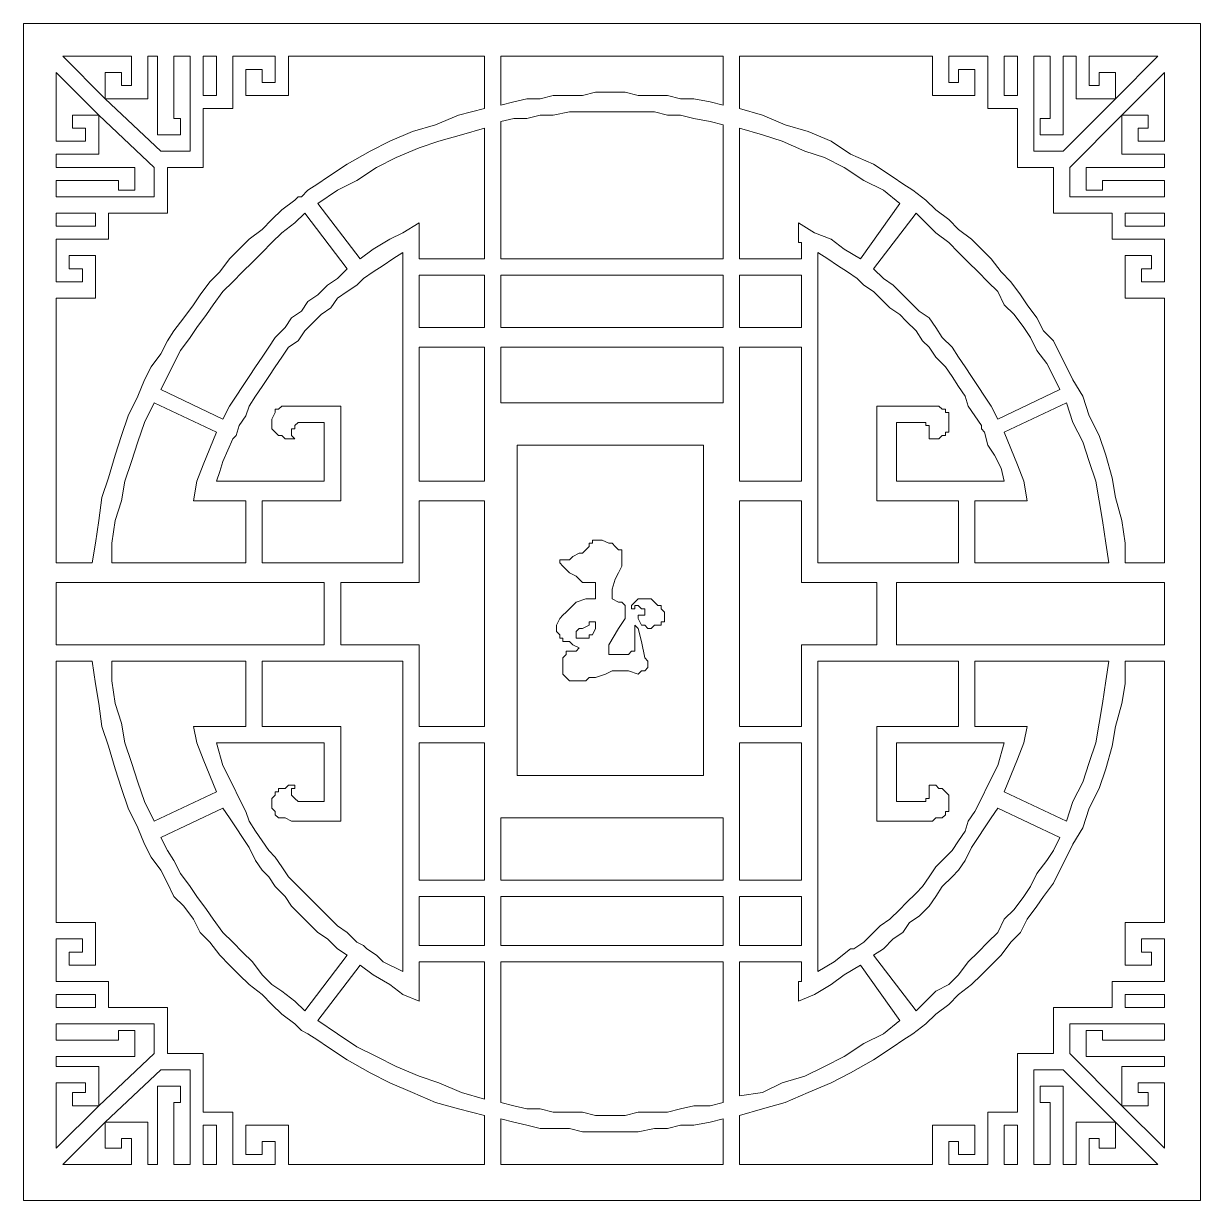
# Model space of a CAD drawing. Extents: x -66030 to 95157, y -13132 to 45879.
# Drawn here: x -37307 to -35901, y 14052 to 15458 of the extents above; entities that cross this region are included whole.
import ezdxf

# ---------------------------------------------------------------- set-up
doc = ezdxf.new("R2010")
doc.units = 0
doc.header["$LTSCALE"] = 100
doc.header["$MEASUREMENT"] = 0
doc.layers.get('0').update_dxf_attribs({"linetype": 'CONTINUOUS'})

msp = doc.modelspace()

# ---------------------------------------------------------------- linework, layer by layer
at = {"lineweight": 0}
for points in [[(-37307, 15457.9), (-35900.9, 15457.9), (-35900.9, 14051.8), (-37307, 14051.8), (-37307, 15457.9)], [(-37135.1, 15286.1), (-37135.1, 15231.4), (-37135.1, 15231.4), (-37205.4, 15231.4), (-37205.4, 15200.1), (-37267.9, 15200.1), (-37267.9, 15149.4), (-37236.7, 15149.4), (-37236.7, 15165), (-37252.3, 15165), (-37252.3, 15180.6), (-37221.1, 15180.6), (-37221.1, 15180.6), (-37221.1, 15129.8), (-37221.1, 15129.8), (-37221.1, 15129.8), (-37267.9, 15129.8), (-37267.9, 14813.4), (-37225, 14813.4), (-37221.1, 14836.9), (-37217.2, 14864.2), (-37213.3, 14891.6), (-37205.4, 14915), (-37197.6, 14942.3), (-37189.8, 14965.8), (-37182, 14989.2), (-37170.3, 15012.6), (-37170.3, 15012.6), (-37162.5, 15032.2), (-37162.5, 15032.2), (-37154.7, 15047.8), (-37143, 15063.4), (-37135.1, 15079), (-37127.3, 15090.8), (-37115.6, 15106.4), (-37103.9, 15122), (-37096.1, 15133.7), (-37084.4, 15149.4), (-37072.6, 15161.1), (-37060.9, 15176.7), (-37049.2, 15188.4), (-37037.5, 15200.1), (-37021.9, 15211.8), (-37010.2, 15223.6), (-36998.4, 15235.3), (-36982.8, 15247), (-36982.8, 15247), (-36978.9, 15250.9), (-36975, 15250.9), (-36967.2, 15258.7), (-36967.2, 15258.7), (-36955.5, 15266.5), (-36943.7, 15274.3), (-36920.3, 15290), (-36893, 15305.6), (-36869.5, 15317.3), (-36842.2, 15329), (-36814.9, 15336.8), (-36787.5, 15348.6), (-36756.3, 15356.4), (-36756.3, 15418.9), (-36990.6, 15418.9), (-36990.6, 15372), (-36990.6, 15372), (-36990.6, 15372), (-37041.4, 15372), (-37041.4, 15372), (-37041.4, 15403.2), (-37021.9, 15403.2), (-37021.9, 15387.6), (-37006.2, 15387.6), (-37006.2, 15418.9), (-37057, 15418.9), (-37057, 15356.4), (-37092.2, 15356.4), (-37092.2, 15286.1), (-37092.2, 15286.1), (-37135.1, 15286.1)], [(-37260.1, 15418.9), (-37178.1, 15418.9), (-37178.1, 15383.7), (-37189.8, 15383.7), (-37189.8, 15399.3), (-37209.4, 15399.3), (-37209.4, 15368.1), (-37260.1, 15418.9)], [(-37158.6, 15418.9), (-37146.9, 15418.9), (-37146.9, 15325.1), (-37119.5, 15325.1), (-37119.5, 15344.6), (-37127.3, 15344.6), (-37127.3, 15418.9), (-37107.8, 15418.9), (-37107.8, 15305.6), (-37143, 15305.6), (-37209.4, 15368.1), (-37158.6, 15368.1), (-37158.6, 15418.9)], [(-37092.2, 15418.9), (-37076.6, 15418.9), (-37076.6, 15372), (-37092.2, 15372), (-37092.2, 15418.9)], [(-36471.1, 15418.9), (-36471.1, 15360.3), (-36486.8, 15364.2), (-36506.3, 15368.1), (-36521.9, 15368.1), (-36537.5, 15372), (-36553.2, 15372), (-36572.7, 15372), (-36588.3, 15375.9), (-36607.8, 15375.9), (-36623.5, 15375.9), (-36639.1, 15372), (-36654.7, 15372), (-36674.2, 15372), (-36689.9, 15368.1), (-36705.5, 15368.1), (-36721.1, 15364.2), (-36736.7, 15360.3), (-36736.7, 15418.9), (-36471.1, 15418.9)], [(-36076.6, 15286.1), (-36076.6, 15231.4), (-36076.6, 15231.4), (-36006.3, 15231.4), (-36006.3, 15200.1), (-35943.8, 15200.1), (-35943.8, 15149.4), (-35971.2, 15149.4), (-35971.2, 15165), (-35959.4, 15165), (-35959.4, 15180.6), (-35990.7, 15180.6), (-35990.7, 15180.6), (-35990.7, 15129.8), (-35990.7, 15129.8), (-35990.7, 15129.8), (-35943.8, 15129.8), (-35943.8, 14813.4), (-35990.7, 14813.4), (-35990.7, 14836.9), (-35994.6, 14864.2), (-36002.4, 14891.6), (-36006.3, 14915), (-36014.1, 14942.3), (-36021.9, 14965.8), (-36033.7, 14989.2), (-36041.5, 15012.6), (-36041.5, 15012.6), (-36053.2, 15032.2), (-36053.2, 15032.2), (-36061, 15047.8), (-36068.8, 15063.4), (-36076.6, 15079), (-36088.3, 15090.8), (-36096.2, 15106.4), (-36107.9, 15122), (-36115.7, 15133.7), (-36127.4, 15149.4), (-36139.1, 15161.1), (-36150.8, 15176.7), (-36162.6, 15188.4), (-36174.3, 15200.1), (-36189.9, 15211.8), (-36201.6, 15223.6), (-36217.2, 15235.3), (-36229, 15247), (-36229, 15247), (-36244.6, 15258.7), (-36244.6, 15258.7), (-36256.3, 15266.5), (-36268, 15274.3), (-36291.5, 15290), (-36318.8, 15301.7), (-36342.2, 15317.3), (-36369.6, 15329), (-36396.9, 15336.8), (-36424.3, 15348.6), (-36451.6, 15356.4), (-36451.6, 15418.9), (-36221.1, 15418.9), (-36221.1, 15372), (-36221.1, 15372), (-36221.1, 15372), (-36170.4, 15372), (-36170.4, 15372), (-36170.4, 15403.2), (-36189.9, 15403.2), (-36189.9, 15387.6), (-36201.6, 15387.6), (-36201.6, 15418.9), (-36154.7, 15418.9), (-36154.7, 15356.4), (-36119.6, 15356.4), (-36119.6, 15286.1), (-36119.6, 15286.1), (-36076.6, 15286.1)], [(-36135.2, 15418.9), (-36119.6, 15418.9), (-36119.6, 15372), (-36135.2, 15372), (-36135.2, 15418.9)], [(-36100.1, 15418.9), (-36080.5, 15418.9), (-36080.5, 15344.6), (-36092.2, 15344.6), (-36092.2, 15325.1), (-36064.9, 15325.1), (-36064.9, 15418.9), (-36049.3, 15418.9), (-36049.3, 15368.1), (-36002.4, 15368.1), (-36064.9, 15305.6), (-36100.1, 15305.6), (-36100.1, 15418.9)], [(-36033.7, 15418.9), (-35951.6, 15418.9), (-36002.4, 15368.1), (-36002.4, 15399.3), (-36021.9, 15399.3), (-36021.9, 15383.7), (-36033.7, 15383.7), (-36033.7, 15418.9)], [(-37267.9, 15399.3), (-37267.9, 15317.3), (-37232.8, 15317.3), (-37232.8, 15332.9), (-37248.4, 15332.9), (-37248.4, 15348.6), (-37217.2, 15348.6), (-37267.9, 15399.3)], [(-35943.8, 15399.3), (-35943.8, 15317.3), (-35975.1, 15317.3), (-35975.1, 15332.9), (-35963.4, 15332.9), (-35963.4, 15348.6), (-35994.6, 15348.6), (-35943.8, 15399.3)], [(-37267.9, 15250.9), (-37267.9, 15270.4), (-37193.7, 15270.4), (-37193.7, 15258.7), (-37174.2, 15258.7), (-37174.2, 15286.1), (-37267.9, 15286.1), (-37267.9, 15301.7), (-37217.2, 15301.7), (-37217.2, 15348.6), (-37150.8, 15286.1), (-37150.8, 15250.9), (-37267.9, 15250.9)], [(-36736.7, 15340.7), (-36736.7, 15176.7), (-36471.1, 15176.7), (-36471.1, 15336.8), (-36486.8, 15340.7), (-36506.3, 15344.6), (-36521.9, 15348.6), (-36537.5, 15348.6), (-36553.2, 15352.5), (-36572.7, 15352.5), (-36588.3, 15352.5), (-36607.8, 15352.5), (-36623.5, 15352.5), (-36639.1, 15352.5), (-36654.7, 15352.5), (-36674.2, 15348.6), (-36689.9, 15348.6), (-36705.5, 15344.6), (-36721.1, 15344.6), (-36736.7, 15340.7)], [(-35943.8, 15270.4), (-35943.8, 15250.9), (-36057.1, 15250.9), (-36057.1, 15286.1), (-35994.6, 15348.6), (-35994.6, 15301.7), (-35943.8, 15301.7), (-35943.8, 15286.1), (-36037.6, 15286.1), (-36037.6, 15258.7), (-36018, 15258.7), (-36018, 15270.4), (-35943.8, 15270.4)], [(-36834.4, 15200.1), (-36834.4, 15200.1), (-36834.4, 15176.7), (-36756.3, 15176.7), (-36756.3, 15332.9), (-36783.6, 15325.1), (-36810.9, 15317.3), (-36834.4, 15309.5), (-36861.7, 15297.8), (-36885.2, 15286.1), (-36908.6, 15270.4), (-36932, 15258.7), (-36955.5, 15243.1), (-36904.7, 15176.7), (-36889.1, 15188.4), (-36869.5, 15200.1), (-36853.9, 15207.9), (-36834.4, 15219.7), (-36834.4, 15200.1)], [(-36307.1, 15176.7), (-36260.2, 15243.1), (-36279.7, 15258.7), (-36303.2, 15270.4), (-36326.6, 15286.1), (-36350, 15297.8), (-36373.5, 15305.6), (-36400.8, 15317.3), (-36424.3, 15325.1), (-36451.6, 15332.9), (-36451.6, 15176.7), (-36377.4, 15176.7), (-36377.4, 15196.2), (-36381.3, 15196.2), (-36381.3, 15219.7), (-36361.8, 15207.9), (-36342.2, 15200.1), (-36326.6, 15188.4), (-36307.1, 15176.7)], [(-37267.9, 15231.4), (-37267.9, 15215.8), (-37221.1, 15215.8), (-37221.1, 15231.4), (-37267.9, 15231.4)], [(-36971.1, 15231.4), (-36920.3, 15165), (-36932, 15153.3), (-36943.7, 15145.4), (-36955.5, 15133.7), (-36967.2, 15125.9), (-36975, 15114.2), (-36986.7, 15106.4), (-36994.5, 15094.7), (-37006.2, 15082.9), (-37014.1, 15071.2), (-37021.9, 15059.5), (-37029.7, 15047.8), (-37037.5, 15036.1), (-37045.3, 15024.4), (-37053.1, 15012.6), (-37060.9, 15000.9), (-37068.7, 14985.3), (-37143, 15020.5), (-37135.1, 15036.1), (-37127.3, 15051.7), (-37119.5, 15067.3), (-37107.8, 15082.9), (-37100, 15094.7), (-37088.3, 15110.3), (-37080.5, 15122), (-37068.7, 15137.6), (-37057, 15149.4), (-37045.3, 15161.1), (-37033.6, 15172.8), (-37021.9, 15184.5), (-37010.2, 15196.2), (-36998.4, 15207.9), (-36982.8, 15219.7), (-36971.1, 15231.4)], [(-36068.8, 15020.5), (-36143, 14985.3), (-36150.8, 15000.9), (-36158.7, 15012.6), (-36166.5, 15024.4), (-36174.3, 15036.1), (-36182.1, 15047.8), (-36189.9, 15059.5), (-36197.7, 15071.2), (-36209.4, 15082.9), (-36217.2, 15094.7), (-36225.1, 15106.4), (-36236.8, 15114.2), (-36248.5, 15125.9), (-36256.3, 15133.7), (-36268, 15145.4), (-36279.7, 15153.3), (-36291.5, 15165), (-36240.7, 15231.4), (-36229, 15219.7), (-36217.2, 15207.9), (-36201.6, 15196.2), (-36189.9, 15184.5), (-36178.2, 15172.8), (-36166.5, 15161.1), (-36154.7, 15149.4), (-36143, 15137.6), (-36135.2, 15122), (-36123.5, 15110.3), (-36111.8, 15094.7), (-36104, 15082.9), (-36096.2, 15067.3), (-36084.4, 15051.7), (-36076.6, 15036.1), (-36068.8, 15020.5)], [(-35943.8, 15231.4), (-35943.8, 15215.8), (-35990.7, 15215.8), (-35990.7, 15231.4), (-35943.8, 15231.4)], [(-36853.9, 14813.4), (-36853.9, 15184.5), (-36865.6, 15176.7), (-36877.3, 15168.9), (-36889.1, 15161.1), (-36900.8, 15153.3), (-36908.6, 15145.4), (-36908.6, 15145.4), (-36920.3, 15137.6), (-36932, 15129.8), (-36939.8, 15118.1), (-36951.6, 15110.3), (-36959.4, 15102.5), (-36971.1, 15090.8), (-36978.9, 15079), (-36990.6, 15071.2), (-36998.4, 15059.5), (-37006.2, 15047.8), (-37014.1, 15036.1), (-37021.9, 15024.4), (-37029.7, 15012.6), (-37037.5, 15000.9), (-37041.4, 14989.2), (-37049.2, 14977.5), (-37049.2, 14977.5), (-37053.1, 14965.8), (-37057, 14961.9), (-37057, 14961.9), (-37068.7, 14934.5), (-37072.6, 14922.8), (-37076.6, 14911.1), (-36947.7, 14911.1), (-36947.7, 14981.4), (-36978.9, 14981.4), (-36978.9, 14981.4), (-36982.8, 14977.5), (-36982.8, 14977.5), (-36982.8, 14973.6), (-36986.7, 14973.6), (-36986.7, 14969.7), (-36986.7, 14965.8), (-36982.8, 14961.9), (-36982.8, 14961.9), (-36986.7, 14961.9), (-36990.6, 14961.9), (-36994.5, 14961.9), (-36998.4, 14965.8), (-37002.3, 14965.8), (-37002.3, 14965.8), (-37006.2, 14969.7), (-37006.2, 14969.7), (-37010.2, 14973.6), (-37010.2, 14977.5), (-37010.2, 14981.4), (-37010.2, 14985.3), (-37010.2, 14985.3), (-37006.2, 14993.1), (-37006.2, 14993.1), (-37006.2, 14997), (-37002.3, 14997), (-36998.4, 15000.9), (-36994.5, 15000.9), (-36986.7, 15000.9), (-36986.7, 15000.9), (-36986.7, 15000.9), (-36986.7, 15000.9), (-36986.7, 15000.9), (-36947.7, 15000.9), (-36947.7, 15000.9), (-36928.1, 15000.9), (-36928.1, 15000.9), (-36928.1, 14981.4), (-36928.1, 14911.1), (-36928.1, 14903.3), (-36928.1, 14887.7), (-37021.9, 14887.7), (-37021.9, 14813.4), (-36853.9, 14813.4)], [(-36287.5, 15000.9), (-36283.6, 15000.9), (-36264.1, 15000.9), (-36225.1, 15000.9), (-36225.1, 15000.9), (-36225.1, 15000.9), (-36221.1, 15000.9), (-36221.1, 15000.9), (-36217.2, 15000.9), (-36213.3, 15000.9), (-36209.4, 14997), (-36205.5, 14997), (-36205.5, 14993.1), (-36201.6, 14993.1), (-36201.6, 14989.2), (-36201.6, 14985.3), (-36201.6, 14981.4), (-36201.6, 14977.5), (-36201.6, 14973.6), (-36201.6, 14969.7), (-36205.5, 14969.7), (-36205.5, 14965.8), (-36209.4, 14965.8), (-36209.4, 14965.8), (-36213.3, 14961.9), (-36217.2, 14961.9), (-36221.1, 14961.9), (-36225.1, 14961.9), (-36225.1, 14961.9), (-36225.1, 14965.8), (-36225.1, 14969.7), (-36225.1, 14973.6), (-36225.1, 14973.6), (-36225.1, 14977.5), (-36229, 14977.5), (-36229, 14981.4), (-36232.9, 14981.4), (-36264.1, 14981.4), (-36264.1, 14911.1), (-36135.2, 14911.1), (-36139.1, 14926.7), (-36146.9, 14942.3), (-36154.7, 14954.1), (-36158.7, 14969.7), (-36158.7, 14969.7), (-36162.6, 14973.6), (-36162.6, 14977.5), (-36162.6, 14977.5), (-36170.4, 14989.2), (-36178.2, 15000.9), (-36182.1, 15012.6), (-36189.9, 15024.4), (-36197.7, 15036.1), (-36205.5, 15047.8), (-36217.2, 15059.5), (-36225.1, 15071.2), (-36232.9, 15079), (-36240.7, 15090.8), (-36252.4, 15102.5), (-36260.2, 15110.3), (-36271.9, 15118.1), (-36283.6, 15129.8), (-36291.5, 15137.6), (-36303.2, 15145.4), (-36303.2, 15145.4), (-36307.1, 15149.4), (-36311, 15153.3), (-36311, 15153.3), (-36322.7, 15161.1), (-36334.4, 15168.9), (-36346.1, 15176.7), (-36357.9, 15184.5), (-36357.9, 14813.4), (-36189.9, 14813.4), (-36189.9, 14887.7), (-36287.5, 14887.7), (-36287.5, 14903.3), (-36287.5, 14911.1), (-36287.5, 15000.9)], [(-36834.4, 15094.7), (-36760.2, 15094.7), (-36756.3, 15094.7), (-36756.3, 15157.2), (-36834.4, 15157.2), (-36834.4, 15094.7)], [(-36666.4, 15094.7), (-36471.1, 15094.7), (-36471.1, 15157.2), (-36736.7, 15157.2), (-36736.7, 15094.7), (-36666.4, 15094.7)], [(-36451.6, 15094.7), (-36377.4, 15094.7), (-36377.4, 15157.2), (-36451.6, 15157.2), (-36451.6, 15094.7)], [(-36834.4, 14911.1), (-36756.3, 14911.1), (-36756.3, 15071.2), (-36760.2, 15071.2), (-36834.4, 15071.2), (-36834.4, 14911.1)], [(-36471.1, 15071.2), (-36666.4, 15071.2), (-36736.7, 15071.2), (-36736.7, 15004.8), (-36471.1, 15004.8), (-36471.1, 15071.2)], [(-36451.6, 14911.1), (-36377.4, 14911.1), (-36377.4, 15071.2), (-36451.6, 15071.2), (-36451.6, 14911.1)], [(-37201.5, 14813.4), (-37041.4, 14813.4), (-37041.4, 14887.7), (-37084.4, 14887.7), (-37096.1, 14887.7), (-37103.9, 14887.7), (-37100, 14911.1), (-37092.2, 14930.6), (-37084.4, 14950.1), (-37076.6, 14969.7), (-37150.8, 15004.8), (-37162.5, 14981.4), (-37170.3, 14958), (-37178.1, 14934.5), (-37185.9, 14911.1), (-37189.8, 14887.7), (-37197.6, 14864.2), (-37201.5, 14836.9), (-37201.5, 14813.4)], [(-36135.2, 14969.7), (-36061, 15004.8), (-36053.2, 14981.4), (-36041.5, 14958), (-36033.7, 14934.5), (-36025.8, 14911.1), (-36021.9, 14887.7), (-36018, 14864.2), (-36014.1, 14836.9), (-36010.2, 14813.4), (-36170.4, 14813.4), (-36170.4, 14887.7), (-36127.4, 14887.7), (-36119.6, 14887.7), (-36107.9, 14887.7), (-36111.8, 14911.1), (-36119.6, 14930.6), (-36127.4, 14950.1), (-36135.2, 14969.7)], [(-36494.6, 14954.1), (-36717.2, 14954.1), (-36717.2, 14559.5), (-36494.6, 14559.5), (-36494.6, 14954.1)], [(-36756.3, 14887.7), (-36834.4, 14887.7), (-36834.4, 14813.4), (-36834.4, 14801.7), (-36834.4, 14790), (-36928.1, 14790), (-36928.1, 14715.8), (-36834.4, 14715.8), (-36834.4, 14704.1), (-36834.4, 14696.3), (-36834.4, 14618.1), (-36756.3, 14618.1), (-36756.3, 14887.7)], [(-36377.4, 14887.7), (-36451.6, 14887.7), (-36451.6, 14618.1), (-36377.4, 14618.1), (-36377.4, 14696.3), (-36377.4, 14704.1), (-36377.4, 14715.8), (-36287.5, 14715.8), (-36287.5, 14790), (-36377.4, 14790), (-36377.4, 14801.7), (-36377.4, 14813.4), (-36377.4, 14887.7)], [(-36607.8, 14704.1), (-36600, 14704.1), (-36596.1, 14704.1), (-36584.4, 14704.1), (-36580.5, 14708), (-36576.6, 14708), (-36576.6, 14708), (-36576.6, 14711.9), (-36576.6, 14715.8), (-36576.6, 14735.3), (-36576.6, 14739.2), (-36576.6, 14739.2), (-36576.6, 14739.2), (-36576.6, 14739.2), (-36572.7, 14735.3), (-36568.8, 14719.7), (-36564.9, 14700.2), (-36561, 14696.3), (-36561, 14692.4), (-36561, 14688.4), (-36561, 14688.4), (-36564.9, 14684.5), (-36564.9, 14684.5), (-36568.8, 14684.5), (-36572.7, 14680.6), (-36584.4, 14684.5), (-36592.2, 14684.5), (-36603.9, 14684.5), (-36611.7, 14680.6), (-36623.5, 14676.7), (-36631.3, 14676.7), (-36635.2, 14672.8), (-36639.1, 14672.8), (-36643, 14672.8), (-36646.9, 14672.8), (-36650.8, 14672.8), (-36654.7, 14672.8), (-36654.7, 14672.8), (-36658.6, 14676.7), (-36662.5, 14680.6), (-36662.5, 14680.6), (-36662.5, 14684.5), (-36662.5, 14692.4), (-36662.5, 14696.3), (-36662.5, 14700.2), (-36662.5, 14700.2), (-36658.6, 14704.1), (-36658.6, 14708), (-36654.7, 14708), (-36646.9, 14708), (-36643, 14711.9), (-36650.8, 14715.8), (-36654.7, 14719.7), (-36658.6, 14719.7), (-36662.5, 14719.7), (-36662.5, 14723.6), (-36666.4, 14723.6), (-36666.4, 14727.5), (-36666.4, 14727.5), (-36670.3, 14731.4), (-36670.3, 14735.3), (-36670.3, 14739.2), (-36666.4, 14747), (-36662.5, 14750.9), (-36658.6, 14754.8), (-36654.7, 14758.8), (-36654.7, 14758.8), (-36646.9, 14766.6), (-36635.2, 14770.5), (-36623.5, 14770.5), (-36623.5, 14790), (-36627.4, 14790), (-36631.3, 14790), (-36639.1, 14790), (-36643, 14793.9), (-36646.9, 14797.8), (-36654.7, 14801.7), (-36658.6, 14805.6), (-36662.5, 14809.5), (-36666.4, 14813.4), (-36666.4, 14813.4), (-36666.4, 14817.3), (-36662.5, 14817.3), (-36658.6, 14817.3), (-36658.6, 14817.3), (-36654.7, 14817.3), (-36650.8, 14821.2), (-36643, 14825.2), (-36639.1, 14825.2), (-36635.2, 14829.1), (-36631.3, 14833), (-36631.3, 14836.9), (-36627.4, 14836.9), (-36627.4, 14840.8), (-36623.5, 14840.8), (-36623.5, 14840.8), (-36615.6, 14840.8), (-36607.8, 14836.9), (-36603.9, 14836.9), (-36603.9, 14836.9), (-36600, 14833), (-36596.1, 14829.1), (-36592.2, 14829.1), (-36592.2, 14825.2), (-36592.2, 14821.2), (-36592.2, 14817.3), (-36592.2, 14817.3), (-36592.2, 14813.4), (-36592.2, 14809.5), (-36592.2, 14809.5), (-36596.1, 14801.7), (-36600, 14793.9), (-36603.9, 14782.2), (-36603.9, 14770.5), (-36596.1, 14766.6), (-36592.2, 14766.6), (-36592.2, 14766.6), (-36588.3, 14762.7), (-36588.3, 14758.8), (-36588.3, 14758.8), (-36588.3, 14754.8), (-36588.3, 14754.8), (-36588.3, 14750.9), (-36588.3, 14747), (-36596.1, 14735.3), (-36607.8, 14715.8), (-36607.8, 14708), (-36607.8, 14704.1)], [(-37267.9, 14790), (-36947.7, 14790), (-36947.7, 14715.8), (-37267.9, 14715.8), (-37267.9, 14790)], [(-35943.8, 14715.8), (-36264.1, 14715.8), (-36264.1, 14790), (-35943.8, 14790), (-35943.8, 14715.8)], [(-36564.9, 14770.5), (-36561, 14770.5), (-36557.1, 14770.5), (-36553.2, 14766.6), (-36549.2, 14762.7), (-36545.3, 14762.7), (-36545.3, 14758.8), (-36541.4, 14754.8), (-36541.4, 14750.9), (-36541.4, 14747), (-36541.4, 14743.1), (-36545.3, 14743.1), (-36545.3, 14739.2), (-36549.2, 14739.2), (-36553.2, 14739.2), (-36557.1, 14735.3), (-36561, 14735.3), (-36561, 14735.3), (-36564.9, 14739.2), (-36564.9, 14739.2), (-36568.8, 14739.2), (-36572.7, 14747), (-36572.7, 14747), (-36572.7, 14747), (-36572.7, 14750.9), (-36568.8, 14750.9), (-36564.9, 14750.9), (-36564.9, 14754.8), (-36564.9, 14754.8), (-36564.9, 14754.8), (-36564.9, 14758.8), (-36564.9, 14758.8), (-36568.8, 14758.8), (-36572.7, 14762.7), (-36572.7, 14762.7), (-36576.6, 14762.7), (-36576.6, 14762.7), (-36576.6, 14758.8), (-36580.5, 14758.8), (-36580.5, 14758.8), (-36580.5, 14758.8), (-36580.5, 14762.7), (-36576.6, 14766.6), (-36572.7, 14770.5), (-36572.7, 14770.5), (-36568.8, 14770.5), (-36564.9, 14770.5)], [(-36646.9, 14723.6), (-36643, 14723.6), (-36635.2, 14723.6), (-36635.2, 14723.6), (-36631.3, 14723.6), (-36631.3, 14727.5), (-36627.4, 14727.5), (-36623.5, 14735.3), (-36623.5, 14735.3), (-36623.5, 14739.2), (-36623.5, 14739.2), (-36623.5, 14743.1), (-36627.4, 14743.1), (-36627.4, 14743.1), (-36631.3, 14743.1), (-36631.3, 14739.2), (-36639.1, 14735.3), (-36643, 14735.3), (-36646.9, 14731.4), (-36646.9, 14731.4), (-36646.9, 14727.5), (-36646.9, 14723.6)], [(-37135.1, 14227.5), (-37135.1, 14282.2), (-37135.1, 14282.2), (-37205.4, 14282.2), (-37205.4, 14313.5), (-37267.9, 14313.5), (-37267.9, 14364.3), (-37236.7, 14364.3), (-37236.7, 14348.6), (-37252.3, 14348.6), (-37252.3, 14333), (-37221.1, 14333), (-37221.1, 14333), (-37221.1, 14383.8), (-37221.1, 14383.8), (-37221.1, 14383.8), (-37267.9, 14383.8), (-37267.9, 14696.3), (-37225, 14696.3), (-37221.1, 14668.9), (-37217.2, 14645.5), (-37213.3, 14618.1), (-37205.4, 14594.7), (-37197.6, 14567.4), (-37189.8, 14543.9), (-37182, 14520.5), (-37170.3, 14497.1), (-37170.3, 14497.1), (-37162.5, 14477.5), (-37162.5, 14477.5), (-37154.7, 14461.9), (-37143, 14446.3), (-37135.1, 14430.7), (-37127.3, 14415), (-37115.6, 14403.3), (-37103.9, 14387.7), (-37096.1, 14372.1), (-37084.4, 14360.3), (-37072.6, 14344.7), (-37060.9, 14333), (-37049.2, 14321.3), (-37037.5, 14309.6), (-37021.9, 14297.8), (-37010.2, 14286.1), (-36998.4, 14274.4), (-36982.8, 14262.7), (-36982.8, 14262.7), (-36978.9, 14258.8), (-36975, 14254.9), (-36967.2, 14251), (-36967.2, 14251), (-36955.5, 14243.2), (-36943.7, 14235.4), (-36920.3, 14219.7), (-36893, 14204.1), (-36869.5, 14192.4), (-36842.2, 14180.7), (-36814.9, 14169), (-36787.5, 14161.1), (-36756.3, 14153.3), (-36756.3, 14094.7), (-36990.6, 14094.7), (-36990.6, 14141.6), (-36990.6, 14141.6), (-36990.6, 14141.6), (-37041.4, 14141.6), (-37041.4, 14141.6), (-37041.4, 14106.5), (-37021.9, 14106.5), (-37021.9, 14122.1), (-37006.2, 14122.1), (-37006.2, 14094.7), (-37057, 14094.7), (-37057, 14157.2), (-37092.2, 14157.2), (-37092.2, 14227.5), (-37092.2, 14227.5), (-37135.1, 14227.5)], [(-37041.4, 14618.1), (-37041.4, 14696.3), (-37201.5, 14696.3), (-37201.5, 14672.8), (-37197.6, 14645.5), (-37189.8, 14622), (-37185.9, 14598.6), (-37178.1, 14575.2), (-37170.3, 14551.7), (-37162.5, 14528.3), (-37150.8, 14504.9), (-37076.6, 14540), (-37084.4, 14559.5), (-37092.2, 14579.1), (-37100, 14598.6), (-37103.9, 14618.1), (-37096.1, 14618.1), (-37084.4, 14618.1), (-37041.4, 14618.1)], [(-37021.9, 14696.3), (-37021.9, 14618.1), (-36928.1, 14618.1), (-36928.1, 14610.3), (-36928.1, 14598.6), (-36928.1, 14528.3), (-36928.1, 14504.9), (-36928.1, 14504.9), (-36947.7, 14504.9), (-36947.7, 14504.9), (-36986.7, 14504.9), (-36986.7, 14504.9), (-36986.7, 14504.9), (-36986.7, 14504.9), (-36986.7, 14504.9), (-36994.5, 14508.8), (-36998.4, 14508.8), (-37002.3, 14508.8), (-37006.2, 14512.7), (-37006.2, 14516.6), (-37006.2, 14516.6), (-37010.2, 14520.5), (-37010.2, 14524.4), (-37010.2, 14528.3), (-37010.2, 14532.2), (-37010.2, 14532.2), (-37006.2, 14536.1), (-37006.2, 14540), (-37002.3, 14540), (-37002.3, 14543.9), (-36998.4, 14543.9), (-36994.5, 14543.9), (-36990.6, 14547.8), (-36986.7, 14547.8), (-36982.8, 14547.8), (-36982.8, 14543.9), (-36986.7, 14543.9), (-36986.7, 14540), (-36986.7, 14536.1), (-36982.8, 14532.2), (-36982.8, 14532.2), (-36982.8, 14532.2), (-36978.9, 14528.3), (-36978.9, 14528.3), (-36947.7, 14528.3), (-36947.7, 14598.6), (-37076.6, 14598.6), (-37068.7, 14571.3), (-37057, 14547.8), (-37057, 14547.8), (-37049.2, 14532.2), (-37049.2, 14532.2), (-37041.4, 14516.6), (-37037.5, 14504.9), (-37029.7, 14493.1), (-37021.9, 14481.4), (-37014.1, 14469.7), (-37006.2, 14461.9), (-36998.4, 14450.2), (-36990.6, 14438.5), (-36978.9, 14426.7), (-36971.1, 14418.9), (-36959.4, 14407.2), (-36951.6, 14399.4), (-36939.8, 14387.7), (-36932, 14379.9), (-36920.3, 14372.1), (-36908.6, 14360.3), (-36908.6, 14360.3), (-36900.8, 14356.4), (-36896.9, 14352.5), (-36896.9, 14352.5), (-36885.2, 14344.7), (-36877.3, 14336.9), (-36853.9, 14325.2), (-36853.9, 14696.3), (-37021.9, 14696.3)], [(-36076.6, 14227.5), (-36076.6, 14282.2), (-36076.6, 14282.2), (-36006.3, 14282.2), (-36006.3, 14313.5), (-35943.8, 14313.5), (-35943.8, 14364.3), (-35971.2, 14364.3), (-35971.2, 14348.6), (-35959.4, 14348.6), (-35959.4, 14333), (-35990.7, 14333), (-35990.7, 14333), (-35990.7, 14383.8), (-35990.7, 14383.8), (-35990.7, 14383.8), (-35943.8, 14383.8), (-35943.8, 14696.3), (-35990.7, 14696.3), (-35990.7, 14668.9), (-35994.6, 14645.5), (-36002.4, 14618.1), (-36006.3, 14594.7), (-36014.1, 14567.4), (-36021.9, 14543.9), (-36033.7, 14520.5), (-36041.5, 14497.1), (-36041.5, 14497.1), (-36053.2, 14477.5), (-36053.2, 14477.5), (-36061, 14461.9), (-36068.8, 14446.3), (-36076.6, 14430.7), (-36088.3, 14415), (-36096.2, 14403.3), (-36107.9, 14387.7), (-36115.7, 14372.1), (-36127.4, 14360.3), (-36139.1, 14344.7), (-36150.8, 14333), (-36162.6, 14321.3), (-36174.3, 14309.6), (-36189.9, 14297.8), (-36201.6, 14286.1), (-36217.2, 14274.4), (-36229, 14262.7), (-36229, 14262.7), (-36244.6, 14251), (-36244.6, 14251), (-36256.3, 14243.2), (-36268, 14235.4), (-36291.5, 14219.7), (-36318.8, 14204.1), (-36342.2, 14192.4), (-36369.6, 14180.7), (-36396.9, 14169), (-36424.3, 14161.1), (-36451.6, 14153.3), (-36451.6, 14094.7), (-36221.1, 14094.7), (-36221.1, 14141.6), (-36221.1, 14141.6), (-36221.1, 14141.6), (-36170.4, 14141.6), (-36170.4, 14141.6), (-36170.4, 14106.5), (-36189.9, 14106.5), (-36189.9, 14122.1), (-36201.6, 14122.1), (-36201.6, 14094.7), (-36154.7, 14094.7), (-36154.7, 14157.2), (-36119.6, 14157.2), (-36119.6, 14227.5), (-36119.6, 14227.5), (-36076.6, 14227.5)], [(-36303.2, 14360.3), (-36303.2, 14360.3), (-36314.9, 14352.5), (-36314.9, 14352.5), (-36318.8, 14352.5), (-36338.3, 14336.9), (-36357.9, 14325.2), (-36357.9, 14696.3), (-36189.9, 14696.3), (-36189.9, 14618.1), (-36287.5, 14618.1), (-36287.5, 14610.3), (-36287.5, 14598.6), (-36287.5, 14504.9), (-36264.1, 14504.9), (-36264.1, 14504.9), (-36225.1, 14504.9), (-36225.1, 14504.9), (-36225.1, 14504.9), (-36221.1, 14504.9), (-36221.1, 14504.9), (-36217.2, 14508.8), (-36213.3, 14508.8), (-36209.4, 14508.8), (-36205.5, 14512.7), (-36205.5, 14516.6), (-36201.6, 14516.6), (-36201.6, 14520.5), (-36201.6, 14524.4), (-36201.6, 14528.3), (-36201.6, 14532.2), (-36201.6, 14532.2), (-36201.6, 14536.1), (-36205.5, 14540), (-36205.5, 14540), (-36209.4, 14543.9), (-36209.4, 14543.9), (-36213.3, 14543.9), (-36217.2, 14547.8), (-36221.1, 14547.8), (-36225.1, 14547.8), (-36225.1, 14543.9), (-36225.1, 14543.9), (-36225.1, 14540), (-36225.1, 14536.1), (-36225.1, 14532.2), (-36225.1, 14532.2), (-36229, 14532.2), (-36229, 14528.3), (-36232.9, 14528.3), (-36264.1, 14528.3), (-36264.1, 14598.6), (-36135.2, 14598.6), (-36143, 14571.3), (-36154.7, 14547.8), (-36162.6, 14532.2), (-36162.6, 14532.2), (-36170.4, 14516.6), (-36178.2, 14504.9), (-36182.1, 14493.1), (-36189.9, 14481.4), (-36197.7, 14469.7), (-36205.5, 14461.9), (-36217.2, 14450.2), (-36225.1, 14438.5), (-36232.9, 14426.7), (-36240.7, 14418.9), (-36252.4, 14407.2), (-36260.2, 14399.4), (-36271.9, 14387.7), (-36283.6, 14379.9), (-36291.5, 14372.1), (-36303.2, 14360.3)], [(-36170.4, 14618.1), (-36119.6, 14618.1), (-36119.6, 14618.1), (-36107.9, 14618.1), (-36111.8, 14598.6), (-36119.6, 14579.1), (-36127.4, 14559.5), (-36135.2, 14540), (-36061, 14504.9), (-36053.2, 14528.3), (-36041.5, 14551.7), (-36033.7, 14575.2), (-36025.8, 14598.6), (-36021.9, 14622), (-36018, 14645.5), (-36014.1, 14672.8), (-36010.2, 14696.3), (-36170.4, 14696.3), (-36170.4, 14618.1)], [(-36756.3, 14598.6), (-36834.4, 14598.6), (-36834.4, 14434.6), (-36760.2, 14434.6), (-36756.3, 14434.6), (-36756.3, 14598.6)], [(-36377.4, 14598.6), (-36451.6, 14598.6), (-36451.6, 14434.6), (-36377.4, 14434.6), (-36377.4, 14598.6)], [(-36920.3, 14344.7), (-36971.1, 14278.3), (-36982.8, 14290), (-36998.4, 14301.8), (-37010.2, 14309.6), (-37021.9, 14321.3), (-37033.6, 14336.9), (-37045.3, 14348.6), (-37057, 14360.3), (-37068.7, 14372.1), (-37080.5, 14387.7), (-37088.3, 14399.4), (-37100, 14415), (-37107.8, 14426.7), (-37119.5, 14442.4), (-37127.3, 14458), (-37135.1, 14469.7), (-37143, 14485.3), (-37068.7, 14520.5), (-37060.9, 14508.8), (-37053.1, 14497.1), (-37045.3, 14485.3), (-37037.5, 14473.6), (-37029.7, 14458), (-37021.9, 14446.3), (-37014.1, 14438.5), (-37006.2, 14426.7), (-36994.5, 14415), (-36986.7, 14403.3), (-36975, 14391.6), (-36967.2, 14383.8), (-36955.5, 14372.1), (-36943.7, 14364.3), (-36932, 14352.5), (-36920.3, 14344.7)], [(-36240.7, 14278.3), (-36291.5, 14344.7), (-36279.7, 14352.5), (-36268, 14364.3), (-36256.3, 14372.1), (-36248.5, 14383.8), (-36236.8, 14391.6), (-36225.1, 14403.3), (-36217.2, 14415), (-36209.4, 14426.7), (-36197.7, 14438.5), (-36189.9, 14446.3), (-36182.1, 14458), (-36174.3, 14473.6), (-36166.5, 14485.3), (-36158.7, 14497.1), (-36150.8, 14508.8), (-36143, 14520.5), (-36068.8, 14485.3), (-36076.6, 14469.7), (-36084.4, 14458), (-36096.2, 14442.4), (-36104, 14426.7), (-36111.8, 14415), (-36123.5, 14399.4), (-36135.2, 14387.7), (-36143, 14372.1), (-36154.7, 14360.3), (-36166.5, 14348.6), (-36178.2, 14336.9), (-36189.9, 14321.3), (-36201.6, 14309.6), (-36217.2, 14301.8), (-36229, 14290), (-36240.7, 14278.3)], [(-36666.4, 14434.6), (-36471.1, 14434.6), (-36471.1, 14508.8), (-36736.7, 14508.8), (-36736.7, 14434.6), (-36666.4, 14434.6)], [(-36756.3, 14415), (-36760.2, 14415), (-36834.4, 14415), (-36834.4, 14356.4), (-36756.3, 14356.4), (-36756.3, 14415)], [(-36471.1, 14415), (-36666.4, 14415), (-36736.7, 14415), (-36736.7, 14356.4), (-36471.1, 14356.4), (-36471.1, 14415)], [(-36377.4, 14356.4), (-36377.4, 14415), (-36451.6, 14415), (-36451.6, 14356.4), (-36377.4, 14356.4)], [(-36756.3, 14172.9), (-36756.3, 14336.9), (-36834.4, 14336.9), (-36834.4, 14305.7), (-36834.4, 14305.7), (-36834.4, 14290), (-36853.9, 14297.8), (-36869.5, 14309.6), (-36889.1, 14321.3), (-36904.7, 14333), (-36955.5, 14266.6), (-36932, 14251), (-36908.6, 14235.4), (-36885.2, 14223.6), (-36861.7, 14211.9), (-36834.4, 14200.2), (-36810.9, 14192.4), (-36783.6, 14180.7), (-36756.3, 14172.9)], [(-36471.1, 14169), (-36471.1, 14336.9), (-36736.7, 14336.9), (-36736.7, 14169), (-36721.1, 14165), (-36705.5, 14161.1), (-36689.9, 14161.1), (-36674.2, 14157.2), (-36654.7, 14157.2), (-36639.1, 14157.2), (-36623.5, 14153.3), (-36607.8, 14153.3), (-36588.3, 14153.3), (-36572.7, 14157.2), (-36553.2, 14157.2), (-36537.5, 14157.2), (-36521.9, 14161.1), (-36506.3, 14165), (-36486.8, 14165), (-36471.1, 14169)], [(-36307.1, 14333), (-36260.2, 14266.6), (-36279.7, 14251), (-36303.2, 14239.3), (-36326.6, 14223.6), (-36350, 14211.9), (-36373.5, 14200.2), (-36400.8, 14192.4), (-36424.3, 14180.7), (-36451.6, 14176.8), (-36451.6, 14336.9), (-36377.4, 14336.9), (-36377.4, 14313.5), (-36381.3, 14313.5), (-36381.3, 14290), (-36361.8, 14297.8), (-36342.2, 14309.6), (-36326.6, 14321.3), (-36307.1, 14333)], [(-37267.9, 14282.2), (-37267.9, 14297.8), (-37221.1, 14297.8), (-37221.1, 14282.2), (-37267.9, 14282.2)], [(-35943.8, 14282.2), (-35943.8, 14297.8), (-35990.7, 14297.8), (-35990.7, 14282.2), (-35943.8, 14282.2)], [(-37267.9, 14243.2), (-37267.9, 14262.7), (-37150.8, 14262.7), (-37150.8, 14227.5), (-37217.2, 14165), (-37217.2, 14211.9), (-37267.9, 14211.9), (-37267.9, 14223.6), (-37174.2, 14223.6), (-37174.2, 14254.9), (-37193.7, 14254.9), (-37193.7, 14243.2), (-37267.9, 14243.2)], [(-35943.8, 14262.7), (-35943.8, 14243.2), (-36018, 14243.2), (-36018, 14254.9), (-36037.6, 14254.9), (-36037.6, 14223.6), (-35943.8, 14223.6), (-35943.8, 14211.9), (-35994.6, 14211.9), (-35994.6, 14165), (-36057.1, 14227.5), (-36057.1, 14262.7), (-35943.8, 14262.7)], [(-37107.8, 14094.7), (-37127.3, 14094.7), (-37127.3, 14169), (-37119.5, 14169), (-37119.5, 14188.5), (-37146.9, 14188.5), (-37146.9, 14094.7), (-37158.6, 14094.7), (-37158.6, 14145.5), (-37209.4, 14145.5), (-37143, 14208), (-37107.8, 14208), (-37107.8, 14094.7)], [(-36049.3, 14094.7), (-36064.9, 14094.7), (-36064.9, 14188.5), (-36092.2, 14188.5), (-36092.2, 14169), (-36080.5, 14169), (-36080.5, 14094.7), (-36100.1, 14094.7), (-36100.1, 14208), (-36064.9, 14208), (-36002.4, 14145.5), (-36049.3, 14145.5), (-36049.3, 14094.7)], [(-37267.9, 14114.3), (-37267.9, 14192.4), (-37232.8, 14192.4), (-37232.8, 14180.7), (-37248.4, 14180.7), (-37248.4, 14165), (-37217.2, 14165), (-37267.9, 14114.3)], [(-35943.8, 14114.3), (-35943.8, 14192.4), (-35975.1, 14192.4), (-35975.1, 14180.7), (-35963.4, 14180.7), (-35963.4, 14165), (-35994.6, 14165), (-35943.8, 14114.3)], [(-36736.7, 14094.7), (-36736.7, 14149.4), (-36721.1, 14145.5), (-36705.5, 14141.6), (-36689.9, 14137.7), (-36674.2, 14137.7), (-36654.7, 14137.7), (-36639.1, 14133.8), (-36623.5, 14133.8), (-36607.8, 14133.8), (-36588.3, 14133.8), (-36572.7, 14133.8), (-36553.2, 14137.7), (-36537.5, 14137.7), (-36521.9, 14141.6), (-36506.3, 14141.6), (-36486.8, 14145.5), (-36471.1, 14149.4), (-36471.1, 14094.7), (-36736.7, 14094.7)], [(-37178.1, 14094.7), (-37260.1, 14094.7), (-37209.4, 14145.5), (-37209.4, 14114.3), (-37189.8, 14114.3), (-37189.8, 14126), (-37178.1, 14126), (-37178.1, 14094.7)], [(-37076.6, 14094.7), (-37092.2, 14094.7), (-37092.2, 14141.6), (-37076.6, 14141.6), (-37076.6, 14094.7)], [(-36119.6, 14094.7), (-36135.2, 14094.7), (-36135.2, 14141.6), (-36119.6, 14141.6), (-36119.6, 14094.7)], [(-35951.6, 14094.7), (-36033.7, 14094.7), (-36033.7, 14126), (-36021.9, 14126), (-36021.9, 14114.3), (-36002.4, 14114.3), (-36002.4, 14145.5), (-35951.6, 14094.7)]]:
    msp.add_lwpolyline(points, close=True, dxfattribs=at)

doc.saveas('drawing.dxf')
